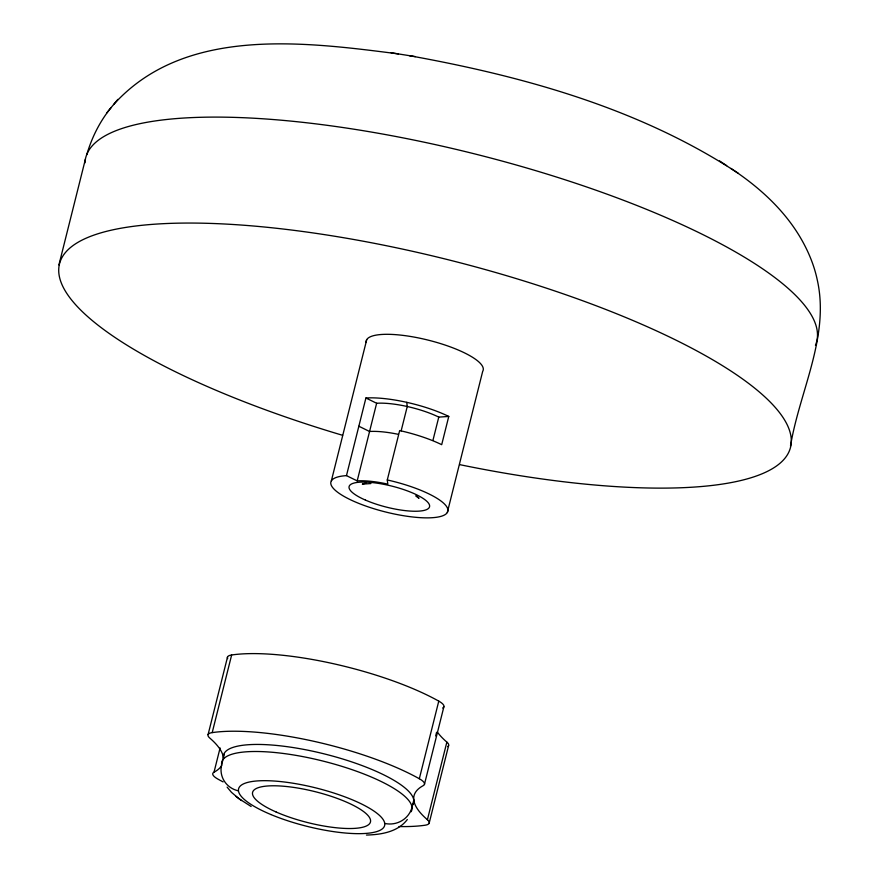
<?xml version="1.0" encoding="UTF-8"?>
<svg xmlns="http://www.w3.org/2000/svg" width="879" height="879" viewBox="0 0 879 879"><rect width="100%" height="100%" fill="white"/><g stroke="black" fill="none" stroke-linecap="round" stroke-linejoin="round"><path stroke-width="1.32" d="M58.915 264.931L85.439 159.088M208.081 734.591L227.54 656.976M223.508 758.731A165.823 43.39 14.1 0 0 209.828 738.107A22.612 5.911 14.1 0 1 212.202 732.614L231.649 654.987A135.674 35.501 14.1 0 1 438.775 701.123A22.612 5.911 14.1 0 1 442.675 708.013M223.112 781.903A135.674 35.501 14.1 0 1 217.904 779.091A22.612 5.911 14.1 0 1 214.015 772.191L220.091 747.941M238.319 790.836A22.612 21.711 -7 0 1 221.651 764.774L222.87 759.917M223.09 759.038L224.332 754.072M331.372 480.791L366.73 339.657M346.469 475.627L365.917 398A60.299 15.778 14.1 0 1 448.762 416.448L441.697 444.675A60.299 15.778 14.1 0 0 399.67 430.567L387.287 479.956L387.804 484.131A45.225 11.834 14.1 0 0 357.193 480.879L346.469 475.627A60.299 15.778 14.1 0 0 361.829 504.59A60.299 15.778 14.1 0 0 446.455 513.578A60.299 15.778 14.1 0 0 387.287 479.956M357.193 480.879L376.641 403.263L365.917 398M401.143 430.886L407.252 406.516L406.746 402.34M433.028 440.027L438.775 417.096L448.762 416.448M447.312 512.523L482.681 371.388A60.299 15.778 14.1 0 0 428.018 340.085A60.299 15.778 14.1 0 0 366.125 342.48M413.811 800.121L412.042 807.175A22.612 21.711 -7 0 1 384.771 823.447M398.978 826.546A135.674 35.501 14.1 0 0 425.029 825.227A22.612 5.911 14.1 0 0 427.403 819.722A165.823 43.39 14.1 0 1 423.228 785.639A22.612 5.911 14.1 0 0 419.327 778.739L438.775 701.123M435.687 735.91L436.599 732.273M424.436 784.398L443.884 706.771M427.403 819.722L446.862 742.107A165.823 43.39 14.1 0 1 437.907 732.778M429.15 823.238L448.598 745.623M790.496 446.114C799.45 391.309 830.018 336.536 817.261 279.874C814.031 264.557 807.768 249.933 799.747 236.528C782.947 208.543 757.995 186.249 730.921 168.438M86.757 154.726C91.713 137.706 99.788 121.511 110.974 107.732M113.633 104.546C184.568 25.876 304.343 41.851 398.374 53.894M106.711 112.951L117.841 99.393M407.318 819.536C397.846 832.006 381.112 834.687 366.433 835.05M366.082 483.032L362.324 484.109L370.894 483.56M409.383 55.685C524.093 76.396 640.231 108.644 738.426 173.416M391.111 52.773L415.382 56.608M358.852 426.227L369.565 431.49A45.225 11.834 14.1 0 1 398.22 434.314M251.119 806.493L238.879 798.615M719.538 160.912L726.669 165.637M415.855 496.031L419.019 498.283L416.217 495.569M227.123 787.134L231.474 792.342L238.561 798.352M235.847 796.308L241.472 800.56M342.601 435.303A376.86 98.613 14.1 0 1 131.356 226.584A376.86 98.613 14.1 0 1 744.008 380.003A376.86 98.613 14.1 0 1 459.882 464.672M84.933 162.879A376.86 98.613 14.1 0 1 474.034 153.737A376.86 98.613 14.1 0 1 815.437 345.271M376.641 403.263A45.225 11.834 14.1 0 1 438.775 417.096M223.42 757.72A97.987 25.634 14.1 0 1 323.999 753.83A97.987 25.634 14.1 0 1 412.822 804.703M221.728 765.532A165.823 43.39 14.1 0 1 214.015 772.191M221.651 764.774A97.998 25.645 14.1 0 1 322.23 760.884A97.998 25.645 14.1 0 1 411.064 811.756M227.683 658.624A22.612 5.911 14.1 0 1 231.649 654.987M212.202 732.614A135.674 35.501 14.1 0 1 419.327 778.739M446.862 742.107A22.612 5.911 14.1 0 1 447.686 746.601M365.411 500.074A41.456 10.845 14.1 0 0 429.391 507.216A41.456 10.845 14.1 0 0 373.234 482.681A41.456 10.845 14.1 0 0 365.411 500.074M276.127 811.998A60.772 15.899 14.1 0 0 370.191 822.722A60.772 15.899 14.1 0 0 288.312 786.705A60.772 15.899 14.1 0 0 276.127 811.998M270.919 814.547A75.308 19.712 14.1 0 0 384.65 825.458A75.308 19.712 14.1 0 0 279.236 781.442A75.308 19.712 14.1 0 0 270.919 814.547"/></g></svg>
